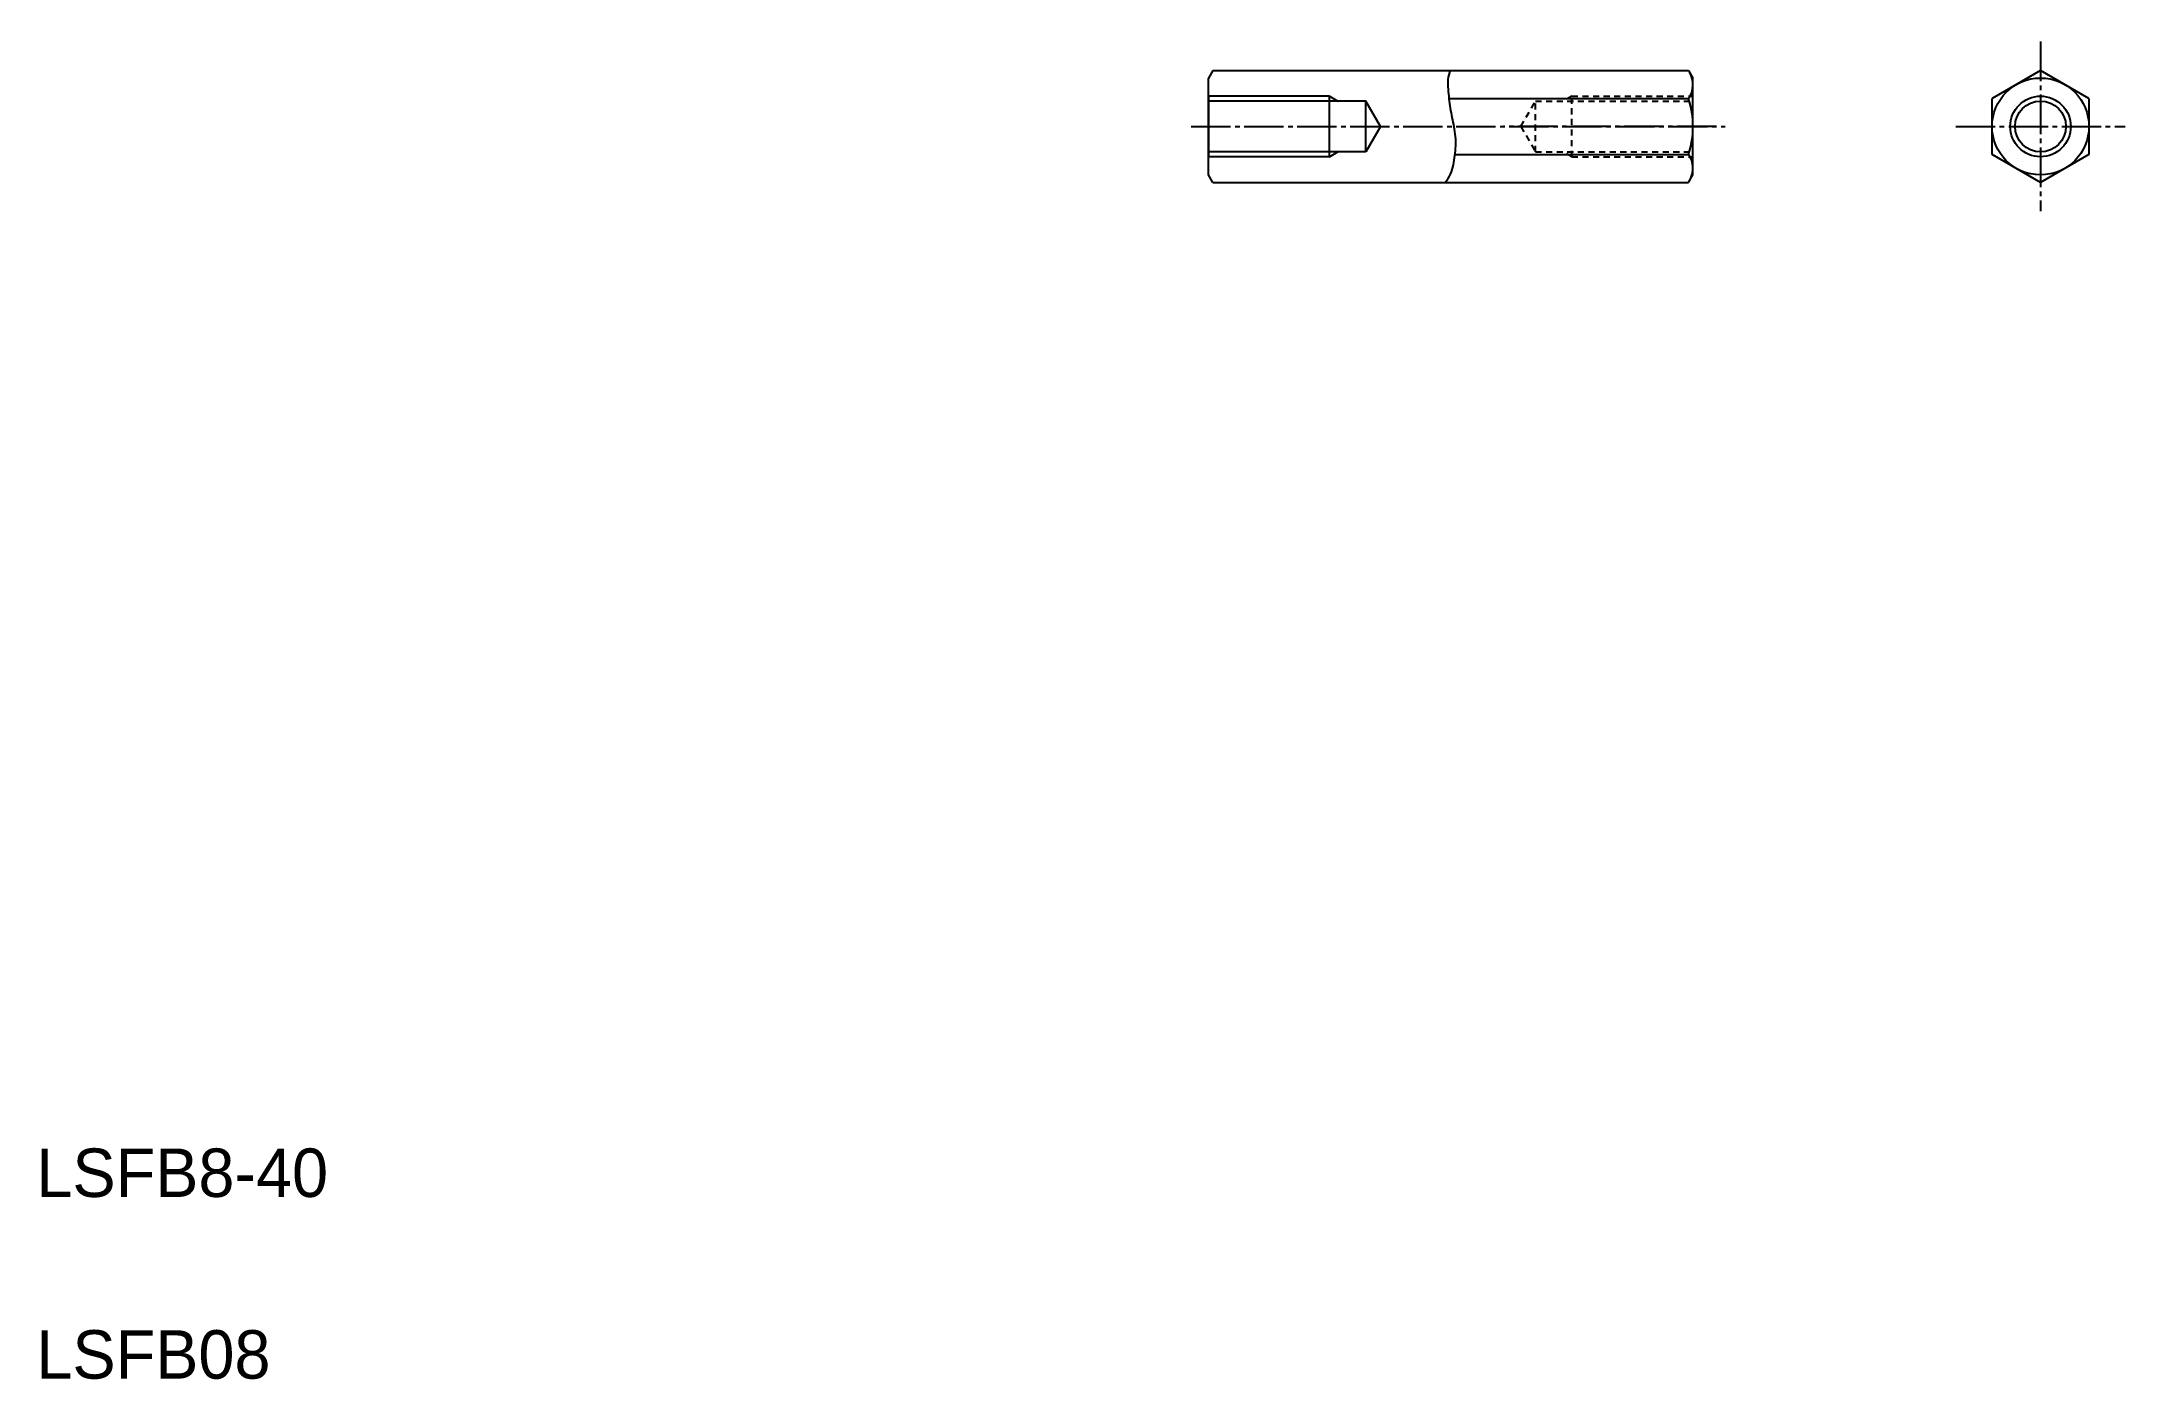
# Model space of a CAD drawing. Extents: x 10 to 182, y 10 to 120.
import ezdxf

# ---------------------------------------------------------------- set-up
doc = ezdxf.new("R2010")
doc.units = 0
doc.header["$LTSCALE"] = 0.25
doc.linetypes.add('CENTER', pattern=[17.5, 13, -1.5, 1.5, -1.5])
doc.linetypes.add('DASHED', pattern=[3.5, 2, -1.5])
doc.layers.get('0').update_dxf_attribs({"linetype": 'CONTINUOUS'})
doc.layers.add('CENTER', color=1, linetype='CENTER')

msp = doc.modelspace()

# ---------------------------------------------------------------- linework, layer by layer
at = {"linetype": 'CONTINUOUS'}
for p, q in [((107.11, 118), (106.76, 117.38)), ((106.76, 109.38), (106.76, 117.38)), ((107.11, 118), (146.4, 118)), ((146.4, 118), (146.76, 117.38)), ((146.76, 109.38), (146.76, 117.38)), ((175.45, 118), (171.45, 115.69)), ((179.45, 115.69), (175.45, 118)), ((106.76, 110.88), (106.76, 115.88)), ((119.76, 115.48), (106.76, 115.48)), ((116.76, 110.88), (116.76, 115.88)), ((120.97, 113.38), (119.76, 115.48)), ((119.76, 111.28), (119.76, 115.48)), ((126.61, 115.69), (146.39, 115.69)), ((171.45, 111.07), (171.45, 115.69)), ((179.45, 115.69), (179.45, 111.07)), ((120.97, 113.38), (119.76, 111.28)), ((119.76, 111.28), (106.76, 111.28)), ((127.09, 111.07), (146.39, 111.07)), ((175.45, 108.76), (171.45, 111.07)), ((179.45, 111.07), (175.45, 108.76)), ((107.11, 108.76), (106.76, 109.38)), ((107.11, 108.76), (146.4, 108.76)), ((146.4, 108.76), (146.76, 109.38))]:
    msp.add_line(p, q, dxfattribs=at)
at = {"color": 3, "linetype": 'CONTINUOUS'}
for p, q in [((116.76, 115.88), (106.76, 115.88)), ((116.76, 110.88), (106.76, 110.88))]:
    msp.add_line(p, q, dxfattribs=at)
for p, q in [((106.76, 115.88), (106.76, 110.88)), ((146.76, 110.88), (146.76, 115.88)), ((146.76, 110.88), (146.76, 115.88)), ((177.45, 116.84), (177.45, 116.84)), ((178.45, 116.27), (178.45, 116.27))]:
    msp.add_line(p, q)
at = {"color": 3}
for p, q in [((116.76, 115.88), (117.45, 115.48)), ((116.76, 110.88), (117.45, 111.28))]:
    msp.add_line(p, q, dxfattribs=at)
at = {"color": 3, "linetype": 'DASHED'}
for p, q in [((132.54, 113.38), (133.76, 115.48)), ((133.76, 115.48), (146.76, 115.48)), ((133.76, 111.28), (133.76, 115.48)), ((136.76, 115.88), (136.06, 115.48)), ((136.76, 115.88), (146.76, 115.88)), ((136.76, 110.88), (136.76, 115.88)), ((132.54, 113.38), (133.76, 111.28)), ((133.76, 111.28), (146.76, 111.28)), ((136.76, 110.88), (136.06, 111.28)), ((136.76, 110.88), (146.76, 110.88))]:
    msp.add_line(p, q, dxfattribs=at)
at = {"color": 3, "linetype": 'CONTINUOUS'}
msp.add_lwpolyline([(126.76, 118, 0.110997), (126.53, 117.25, 0.039596), (126.55, 116.46, 0.008282), (126.61, 115.67, 0.01474), (126.72, 114.89, 0.008), (126.86, 114.11, -0.004092), (127.02, 113.34, -0.021668), (127.13, 112.56, -0.034782), (127.15, 111.77, -0.02216), (127.08, 110.98, -0.022608), (126.95, 110.2, -0.047932), (126.71, 109.45, -0.046877), (126.32, 108.76)], format="xyb", dxfattribs=at)
at = {"linetype": 'CONTINUOUS'}
msp.add_circle((175.45, 113.38), 4, dxfattribs=at)
at = {"color": 3, "linetype": 'CONTINUOUS'}
msp.add_circle((175.45, 113.38), 2.5, dxfattribs=at)
msp.add_circle((175.45, 113.38), 2.1)
at = {"linetype": 'CONTINUOUS'}
for centre, radius, start, end in [((144.76, 116.84), 2, 324.7356, 30), ((139.31, 113.38), 7.45, 341.9403, 18.0597), ((144.76, 109.92), 2, 330, 35.2644)]:
    msp.add_arc(centre, radius, start, end, dxfattribs=at)
at = {"layer": 'CENTER', "color": 1, "linetype": 'CENTER'}
for p, q in [((175.45, 120.38), (175.45, 106.38)), ((105.34, 113.38), (149.41, 113.38)), ((148.7, 113.38), (131.12, 113.38)), ((168.45, 113.38), (182.45, 113.38))]:
    msp.add_line(p, q, dxfattribs=at)

# ---------------------------------------------------------------- texts
for s, p in [('LSFB8-40', (10, 25)), ('LSFB08', (10, 10))]:
    msp.add_text(s, height=4).set_placement(p)

doc.saveas('drawing.dxf')
